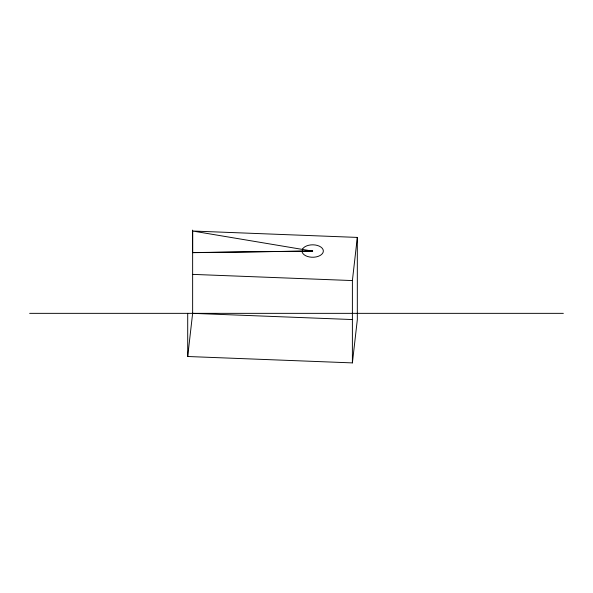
<?xml version="1.0" encoding="UTF-8"?>
<svg xmlns="http://www.w3.org/2000/svg" width="593" height="593" viewBox="0 0 593 593"><rect width="100%" height="100%" fill="white"/><g stroke="black" fill="none" stroke-linecap="round" stroke-linejoin="round"><path stroke-width="0.89" d="M192.636 231.129L192.636 252.677L312.674 251.032L192.636 252.574M312.674 251.136L192.636 231.025L357.32 237.415L357.32 319.738L352.39 362.894L187.707 356.504L192.636 313.349L192.636 230.106M352.39 362.894L352.39 280.571L357.32 237.415M29.65 313.349L563.35 313.349M192.636 274.374L352.39 280.571M192.636 313.349L352.694 319.56M187.707 313.349L187.707 356.504M302.578 249.03L302.208 252.24A10.667 6.219 0 0 0 318.204 256.354A10.667 6.219 0 0 0 319.36 246.184A10.667 6.219 0 0 0 302.578 249.03"/></g></svg>
